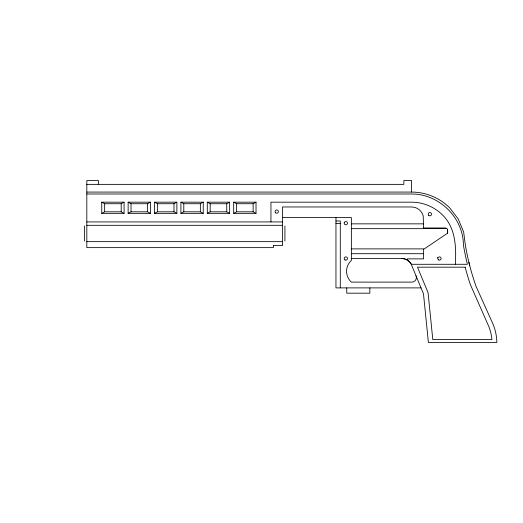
<?xml version="1.0" encoding="UTF-8"?>
<svg xmlns="http://www.w3.org/2000/svg" width="523" height="523" viewBox="0 0 523 523"><rect width="100%" height="100%" fill="white"/><g stroke="black" fill="none" stroke-linecap="round" stroke-linejoin="round"><path stroke-width="0.78" d="M423.617 249.366L447.636 233.147L447.642 230.107A1.929 1.929 0 0 0 445.714 228.185L423.617 228.185L445.962 228.198M101.75 213.351L104.639 211.808L121.199 211.808L124.088 213.351L124.088 202.179L101.75 202.179L101.75 213.351L124.088 213.351M101.75 202.179L104.639 203.722L121.199 203.722L124.088 202.179M128.135 213.351L131.025 211.808L147.584 211.808L150.474 213.351L150.474 202.179L128.135 202.179L128.135 213.351L150.474 213.351M128.135 202.179L131.025 203.722L147.584 203.722L150.474 202.179M154.52 213.351L157.41 211.808L173.976 211.808L176.866 213.351L176.866 202.179L154.52 202.179L154.52 213.351L176.866 213.351M154.52 202.179L157.41 203.722L173.976 203.722L176.866 202.179M180.906 213.351L183.795 211.808L200.361 211.808L203.251 213.351L203.251 202.179L180.906 202.179L180.906 213.351L203.251 213.351M180.906 202.179L183.795 203.722L200.361 203.722L203.251 202.179M207.298 213.351L210.181 211.808L226.747 211.808L229.636 213.351L229.636 202.179L207.298 202.179L207.298 213.351L229.636 213.351M207.298 202.179L210.181 203.722L226.747 203.722L229.636 202.179M233.683 213.351L236.573 211.808L253.132 211.808L256.022 213.351L256.022 202.179L233.683 202.179L233.683 213.351L256.022 213.351M233.683 202.179L236.573 203.722L253.132 203.722L256.022 202.179M86.818 184.364L403.848 184.364L403.848 180.513L411.555 180.513L411.555 192.072A53.928 53.928 0 0 1 449.688 207.866L458.259 219.032L463.646 232.042L465.3 244.627A243.332 243.332 0 0 0 476.113 286.506L492.457 322.841A50.031 50.031 0 0 1 496.785 340.591L496.85 342.487L428.396 342.487L423.493 293.848L411.052 263.814C409.143 260.65 405.639 258.558 401.919 258.519L351.364 258.519M86.818 192.072L411.555 192.072M86.818 193.994L411.424 193.994C438.836 193.758 463.267 217.424 463.411 244.914A245.45 245.45 0 0 0 467.039 262.755L467.425 264.292L411.255 264.292M282.505 217.588L351.364 217.588L351.364 260.441A14.598 14.598 0 0 0 351.364 282.113L411.895 282.113A4.504 4.504 0 0 0 416.053 275.883M335.956 221L340.29 221L340.29 287.892M86.818 221.922L282.505 221.922M335.956 223.602L340.29 223.602M351.364 223.851L423.617 223.851M86.818 225.308L282.505 225.308M351.364 228.662L423.617 228.662L423.212 215.907A12.068 12.068 0 0 0 414.674 207.376L411.588 206.964L282.505 206.964L282.505 245.607L273.359 245.607M86.818 241.652L282.505 241.652M351.364 248.889L423.617 248.889L423.617 258.878L407.175 258.878L407.175 259.938M351.364 253.701L423.617 253.701M421.028 287.892L335.956 287.892L335.956 217.588M401.919 258.519L404.619 258.878A10.591 10.591 0 0 1 411.052 263.814M468.896 262.304L469.772 265.808M447.623 229.859L447.636 233.147M455.363 264.292C456.272 247.104 455.749 227.865 442.536 215.012A43.814 43.814 0 0 0 411.555 202.179L270.953 202.179L270.953 221.922M437.581 257.551L437.581 258.002M369.853 287.892L369.853 293.187L346.742 293.187L346.742 287.892M284.917 225.943L284.917 241.011M273.359 245.346L273.359 247.634L86.818 247.634L86.818 180.513L98.376 180.513L98.376 184.364M253.132 203.722L253.132 211.808M236.573 203.722L236.573 211.808M226.747 203.722L226.747 211.808M210.181 203.722L210.181 211.808M200.361 203.722L200.361 211.808M183.795 203.722L183.795 211.808M173.976 203.722L173.976 211.808M157.41 203.722L157.41 211.808M147.584 203.722L147.584 211.808M131.025 203.722L131.025 211.808M121.199 203.722L121.199 211.808M104.639 203.722L104.639 211.808M84.412 225.884L84.412 241.077M344.245 222.733L344.186 223.158A1.634 1.634 0 0 0 345.827 224.792A1.634 1.634 0 0 0 347.462 223.158L347.409 222.733A1.634 1.634 0 0 0 344.245 222.733M465.169 267.181L417.504 267.181L428.069 292.697L432.796 339.597L491.895 339.597L491.849 339.015A45.233 45.233 0 0 0 488.802 326.509L470.38 284.643A248.131 248.131 0 0 1 466.071 270.568L465.169 267.181M428.723 215.345A1.634 1.634 0 0 0 431.462 214.607A1.634 1.634 0 0 0 429.455 212.606A1.634 1.634 0 0 0 428.723 215.345M438.653 259.938A1.634 1.634 0 0 0 441.111 258.519A1.634 1.634 0 0 0 438.653 257.1A1.634 1.634 0 0 0 438.653 259.938M275.569 212.75A1.634 1.634 0 0 0 278.308 212.018A1.634 1.634 0 0 0 276.307 210.011A1.634 1.634 0 0 0 275.569 212.75M345.01 259.938A1.634 1.634 0 0 0 347.462 258.519A1.634 1.634 0 0 0 345.01 257.1A1.634 1.634 0 0 0 345.01 259.938"/></g></svg>
